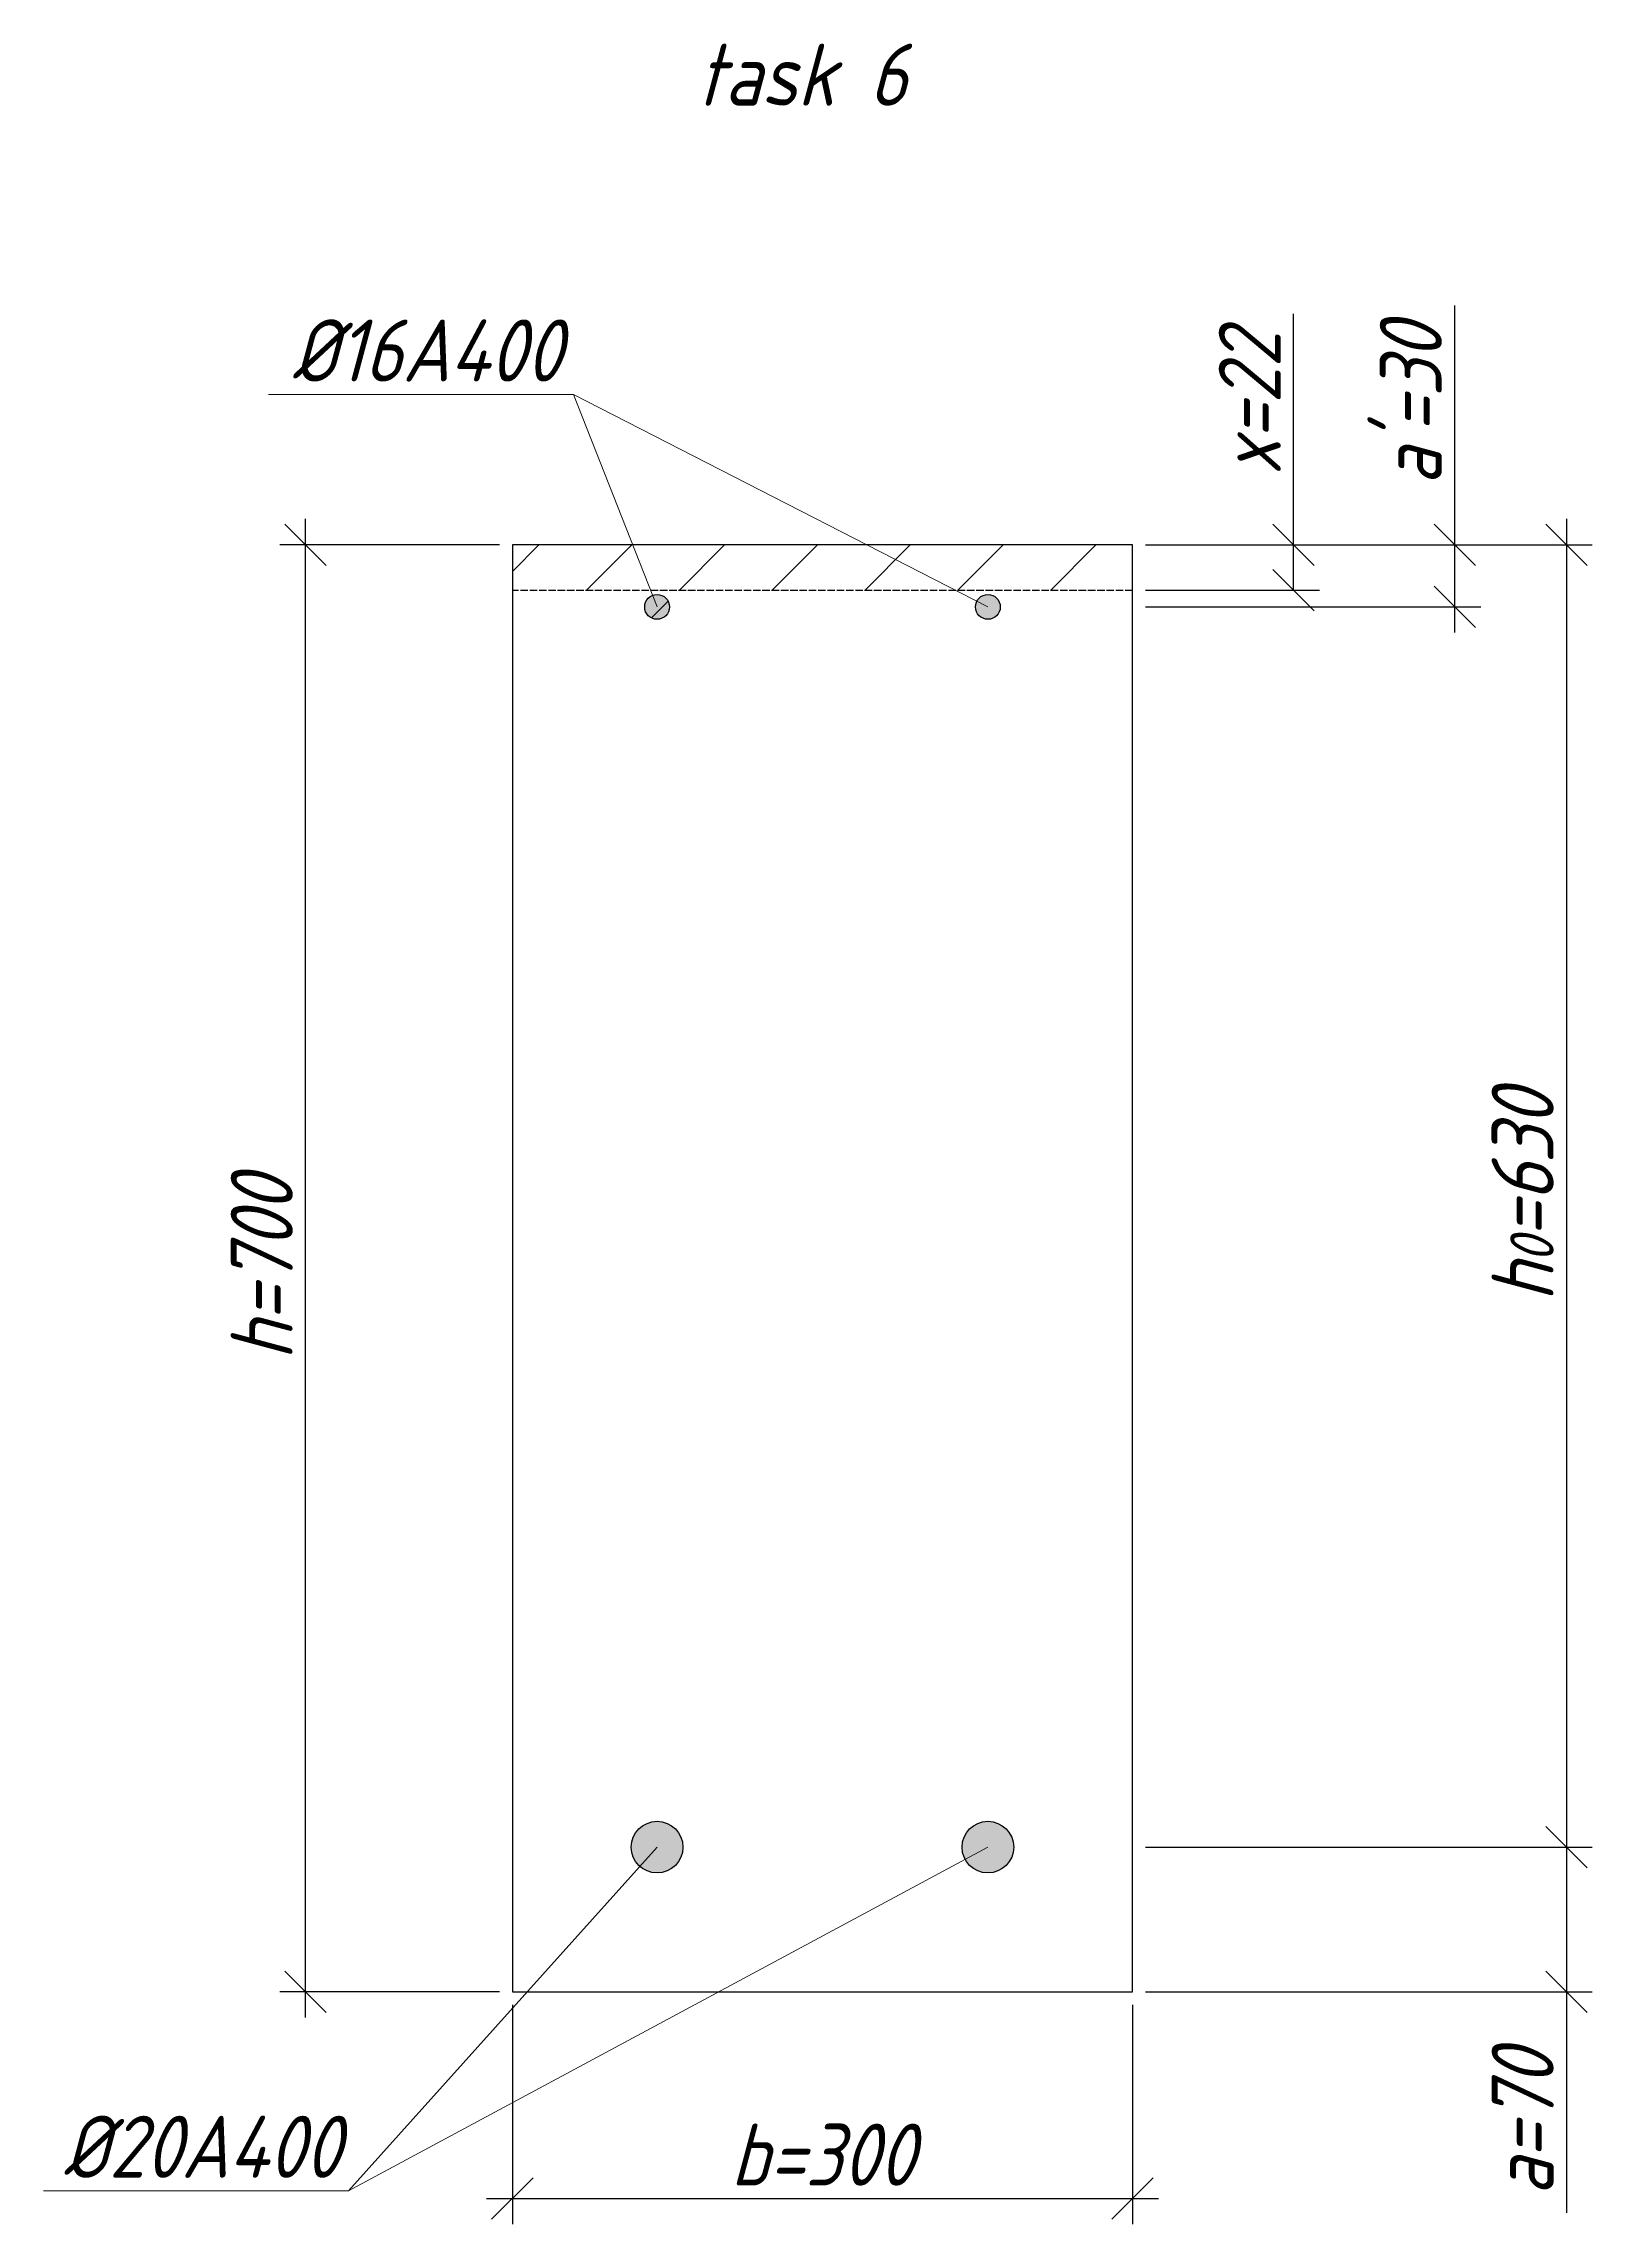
# Model space of a CAD drawing. Header units: millimetres. Extents: x -180 to 58926, y -10791 to 13515.
# Drawn here: x 3269 to 4018, y -9041 to -7986 of the extents above; entities that cross this region are included whole.
import ezdxf

# ---------------------------------------------------------------- set-up
doc = ezdxf.new("R2010")
doc.units = ezdxf.units.MM
doc.linetypes.add('ACAD_ISO02W100', pattern=[15, 12, -3])
for name, color, linetype, lineweight in [('basic', 95, 'Continuous', 30), ('hatch', 117, 'ACAD_ISO02W100', 25), ('hatching', 225, 'Continuous', 20), ('size', 45, 'Continuous', 20), ('text', 13, 'Continuous', 20), ('thin', 153, 'Continuous', 18)]:
    doc.layers.add(name, color=color, linetype=linetype, lineweight=lineweight)
doc.styles.add('Structures', font='isocpeur.ttf', dxfattribs={"width": 0.85, "oblique": 15})
doc.dimstyles.new('Structures', dxfattribs={"dimtxt": 3, "dimasz": 2, "dimexe": 1.25, "dimexo": 0.625, "dimtad": 1, "dimtxsty": 'Structures', "dimblk": 'OBLIQUE', "dimcen": 2.5, "dimdle": 1.25, "dimadec": 0, "dimazin": 0, "dimtfac": 1, "dimtmove": 0, "dimatfit": 3, "dimfxl": 1, "dimarcsym": 0})

# ---------------------------------------------------------------- blocks, each defined once
blk = doc.blocks.new('_Oblique')
at = {"color": 0, "linetype": 'ByBlock', "lineweight": -2}
blk.add_line((-0.5, -0.5), (0.5, 0.5), dxfattribs=at)
blk = doc.blocks.new('*D280')
at = {"layer": 'Defpoints', "color": 0, "transparency": 16777216}
for p in [(3495.8, -8928), (3795.8, -8928), (3795.8, -9028)]:
    blk.add_point(p, dxfattribs=at)
at = {"layer": 'size', "color": 0, "lineweight": -2, "transparency": 16777216}
for p, q in [((3495.8, -8934.3), (3495.8, -9040.5)), ((3795.8, -8934.3), (3795.8, -9040.5)), ((3483.3, -9028), (3808.3, -9028))]:
    blk.add_line(p, q, dxfattribs=at)
at = {"layer": 'size', "color": 0, "lineweight": -2, "transparency": 16777216, "xscale": 20, "yscale": 20, "zscale": 20, "rotation": 180}
blk.add_blockref('_Oblique', (3495.8, -9028), dxfattribs=at)
at = {"layer": 'size', "color": 0, "lineweight": -2, "transparency": 16777216, "xscale": 20, "yscale": 20, "zscale": 20}
blk.add_blockref('_Oblique', (3795.8, -9028), dxfattribs=at)
at = {"layer": 'size', "color": 0, "transparency": 16777216, "insert": (3645.8, -9006.8), "char_height": 30, "attachment_point": 5, "style": 'Structures'}
blk.add_mtext('b=300', dxfattribs=at)
blk = doc.blocks.new('*D281')
at = {"layer": 'Defpoints', "color": 0, "transparency": 16777216}
for p in [(3395.8, -8228), (3495.8, -8228), (3495.8, -8928)]:
    blk.add_point(p, dxfattribs=at)
at = {"layer": 'size', "color": 0, "lineweight": -2, "transparency": 16777216}
for p, q in [((3395.8, -8940.5), (3395.8, -8215.5)), ((3489.6, -8228), (3383.3, -8228)), ((3489.6, -8928), (3383.3, -8928))]:
    blk.add_line(p, q, dxfattribs=at)
at = {"layer": 'size', "color": 0, "lineweight": -2, "transparency": 16777216, "xscale": 20, "yscale": 20, "zscale": 20}
for p, rotation in [((3395.8, -8228), 90), ((3395.8, -8928), 270)]:
    blk.add_blockref('_Oblique', p, dxfattribs=dict(at, rotation=rotation))
at = {"layer": 'size', "color": 0, "transparency": 16777216, "insert": (3374.6, -8578), "char_height": 30, "attachment_point": 5, "rotation": 90, "style": 'Structures'}
blk.add_mtext('h=700', dxfattribs=at)
blk = doc.blocks.new('*D282')
at = {"layer": 'Defpoints', "color": 0, "transparency": 16777216}
for p in [(3795.8, -8228), (3795.8, -8858), (4005.7, -8858)]:
    blk.add_point(p, dxfattribs=at)
at = {"layer": 'size', "color": 0, "lineweight": -2, "transparency": 16777216}
for p, q in [((4005.7, -8215.5), (4005.7, -8870.5)), ((3802.1, -8228), (4018.2, -8228)), ((3802.1, -8858), (4018.2, -8858))]:
    blk.add_line(p, q, dxfattribs=at)
at = {"layer": 'size', "color": 0, "lineweight": -2, "transparency": 16777216, "xscale": 20, "yscale": 20, "zscale": 20}
for p, rotation in [((4005.7, -8228), 90), ((4005.7, -8858), 270)]:
    blk.add_blockref('_Oblique', p, dxfattribs=dict(at, rotation=rotation))
at = {"layer": 'size', "color": 0, "transparency": 16777216, "insert": (3984.5, -8543), "char_height": 30, "attachment_point": 5, "rotation": 90, "style": 'Structures'}
blk.add_mtext('h{\\H0.7x;\\S^ 0;}=630', dxfattribs=at)
blk = doc.blocks.new('*D283')
at = {"layer": 'Defpoints', "color": 0, "transparency": 16777216}
for p in [(3795.8, -8858), (3795.8, -8928), (4005.7, -8928)]:
    blk.add_point(p, dxfattribs=at)
at = {"layer": 'size', "color": 0, "lineweight": -2, "transparency": 16777216}
for p, q in [((4005.7, -8845.5), (4005.7, -8928)), ((3802.1, -8858), (4018.2, -8858)), ((3802.1, -8928), (4018.2, -8928)), ((4005.7, -8928), (4005.7, -9034.9))]:
    blk.add_line(p, q, dxfattribs=at)
at = {"layer": 'size', "color": 0, "lineweight": -2, "transparency": 16777216, "xscale": 20, "yscale": 20, "zscale": 20}
for p, rotation in [((4005.7, -8858), 90), ((4005.7, -8928), 270)]:
    blk.add_blockref('_Oblique', p, dxfattribs=dict(at, rotation=rotation))
at = {"layer": 'size', "color": 0, "transparency": 16777216, "insert": (3984.5, -8991.5), "char_height": 30, "attachment_point": 5, "rotation": 90, "style": 'Structures'}
blk.add_mtext('a=70', dxfattribs=at)
blk = doc.blocks.new('*D284')
at = {"layer": 'Defpoints', "color": 0, "transparency": 16777216}
for p in [(3795.8, -8228), (3951.7, -8228), (3795.8, -8258)]:
    blk.add_point(p, dxfattribs=at)
at = {"layer": 'size', "color": 0, "lineweight": -2, "transparency": 16777216}
for p, q in [((3951.7, -8228), (3951.7, -8112.3)), ((3802.1, -8228), (3964.2, -8228)), ((3951.7, -8270.5), (3951.7, -8228)), ((3802.1, -8258), (3964.2, -8258))]:
    blk.add_line(p, q, dxfattribs=at)
at = {"layer": 'size', "color": 0, "lineweight": -2, "transparency": 16777216, "xscale": 20, "yscale": 20, "zscale": 20}
for p, rotation in [((3951.7, -8228), 90), ((3951.7, -8258), 270)]:
    blk.add_blockref('_Oblique', p, dxfattribs=dict(at, rotation=rotation))
at = {"layer": 'size', "color": 0, "transparency": 16777216, "insert": (3930.4, -8160.2), "char_height": 30, "attachment_point": 5, "rotation": 90, "style": 'Structures'}
blk.add_mtext("a'=30", dxfattribs=at)
blk = doc.blocks.new('*D285')
at = {"layer": 'Defpoints', "color": 0, "transparency": 16777216}
for p in [(3795.8, -8228), (3795.8, -8250), (3873.7, -8250)]:
    blk.add_point(p, dxfattribs=at)
at = {"layer": 'size', "color": 0, "lineweight": -2, "transparency": 16777216}
for p, q in [((3873.7, -8228), (3873.7, -8116.2)), ((3873.7, -8250), (3873.7, -8215.5)), ((3802.1, -8228), (3886.2, -8228)), ((3802.1, -8250), (3886.2, -8250))]:
    blk.add_line(p, q, dxfattribs=at)
at = {"layer": 'size', "color": 0, "lineweight": -2, "transparency": 16777216, "xscale": 20, "yscale": 20, "zscale": 20}
for p, rotation in [((3873.7, -8228), 90), ((3873.7, -8250), 270)]:
    blk.add_blockref('_Oblique', p, dxfattribs=dict(at, rotation=rotation))
at = {"layer": 'size', "color": 0, "transparency": 16777216, "insert": (3852.5, -8159.6), "char_height": 30, "attachment_point": 5, "rotation": 90, "style": 'Structures'}
blk.add_mtext('x=22', dxfattribs=at)

msp = doc.modelspace()

# ---------------------------------------------------------------- hatches: boundary and pattern name
at = {"layer": 'basic'}
h = msp.add_hatch(color=256, dxfattribs=at)
h.dxf.hatch_style = 1
h.paths.add_polyline_path([(3559.82, -8258.035, 1), (3571.82, -8258.035, 1)])
h.paths.add_polyline_path([(3719.82, -8258.035, 1), (3731.82, -8258.035, 1)])
h = msp.add_hatch(color=256, dxfattribs=at)
h.dxf.hatch_style = 1
h.paths.add_polyline_path([(3553.32, -8858.035, 1), (3578.32, -8858.035, 1)])
h.paths.add_polyline_path([(3713.32, -8858.035, 1), (3738.32, -8858.035, 1)])
at = {"layer": 'hatching'}
h = msp.add_hatch(dxfattribs=at)
h.set_pattern_fill('ANSI31', color=256, scale=10)
h.set_pattern_definition([(45, (-612.178, -9160.907), (-22.45064, 22.45064), [])])
h.paths.add_polyline_path([(3495.82, -8250.035), (3795.82, -8250.035), (3795.82, -8228.035), (3495.82, -8228.035)])
h.paths.add_polyline_path([(3719.82, -8258.035, 1), (3731.82, -8258.035, 1)], flags=17)
h.paths.add_polyline_path([(3559.82, -8258.035, 1), (3571.82, -8258.035, 1)], flags=17)

# ---------------------------------------------------------------- linework, layer by layer
at = {"layer": 'basic'}
for p, q in [((3795.82, -8228.035), (3495.82, -8228.035)), ((3495.82, -8228.035), (3495.82, -8928.035)), ((3795.82, -8928.035), (3795.82, -8228.035)), ((3495.82, -8928.035), (3795.82, -8928.035))]:
    msp.add_line(p, q, dxfattribs=at)
for centre, radius in [((3565.82, -8258.035), 6), ((3725.82, -8258.035), 6), ((3565.82, -8858.035), 12.5), ((3725.82, -8858.035), 12.5)]:
    msp.add_circle(centre, radius, dxfattribs=at)
at = {"layer": 'hatch', "ltscale": 0.3}
msp.add_line((3795.82, -8250.035), (3495.82, -8250.035), dxfattribs=at)
at = {"layer": 'thin'}
for p, q in [((3525.306, -8155.289), (3377.87, -8155.289)), ((3525.306, -8155.289), (3565.82, -8258.035)), ((3525.306, -8155.289), (3725.82, -8258.035)), ((3565.82, -8858.035), (3416.517, -9024.285)), ((3416.517, -9024.285), (3725.82, -8858.035)), ((3416.517, -9024.285), (3269.081, -9024.285))]:
    msp.add_line(p, q, dxfattribs=at)

# ---------------------------------------------------------------- texts
at = {"layer": 'text', "char_height": 30, "width": 137.52879, "attachment_point": 5, "style": 'Structures'}
for s, insert in [('task 6', (3635.915, -8000.553)), ('%%C16A400', (3454.374, -8134.027)), ('%%C20A400', (3345.585, -9003.023))]:
    msp.add_mtext(s, dxfattribs=dict(at, insert=insert))

# ---------------------------------------------------------------- dimensions: what is measured, and where the dimension line sits
at = {"layer": 'size'}
for base, p1, p2, text, picture, middle in [((3951.678, -8228.035), (3795.82, -8258.035), (3795.82, -8228.035), "a'=<>", '*D284', (3930.428, -8160.154)), ((3395.82, -8228.035), (3495.82, -8928.035), (3495.82, -8228.035), 'h=<>', '*D281', (3374.57, -8578.035)), ((4005.724, -8858.035), (3795.82, -8228.035), (3795.82, -8858.035), 'h{\\H0.7x;\\S^ 0;}=<>', '*D282', (3984.474, -8543.035)), ((4005.724, -8928.035), (3795.82, -8858.035), (3795.82, -8928.035), 'a=<>', '*D283', (3984.474, -8991.455))]:
    dim = msp.add_linear_dim(base=base, p1=p1, p2=p2, angle=90, text=text, dimstyle='Structures', dxfattribs=at)
    dim.commit()
    dim.dimension.update_dxf_attribs({"geometry": picture, "text_midpoint": middle})
dim = msp.add_linear_dim(base=(3873.74, -8250.035), p1=(3795.82, -8228.035), p2=(3795.82, -8250.035), angle=90, text='x=<>', dimstyle='Structures', dxfattribs=at)
dim.commit()
dim.dimension.update_dxf_attribs({"geometry": '*D285', "text_midpoint": (3873.74, -8159.619), "dimtype": 160})
dim = msp.add_linear_dim(base=(3795.82, -9028.035), p1=(3495.82, -8928.035), p2=(3795.82, -8928.035), text='b=<>', dimstyle='Structures', dxfattribs=at)
dim.commit()
dim.dimension.update_dxf_attribs({"geometry": '*D280', "text_midpoint": (3645.82, -9006.785)})

doc.saveas('drawing.dxf')
